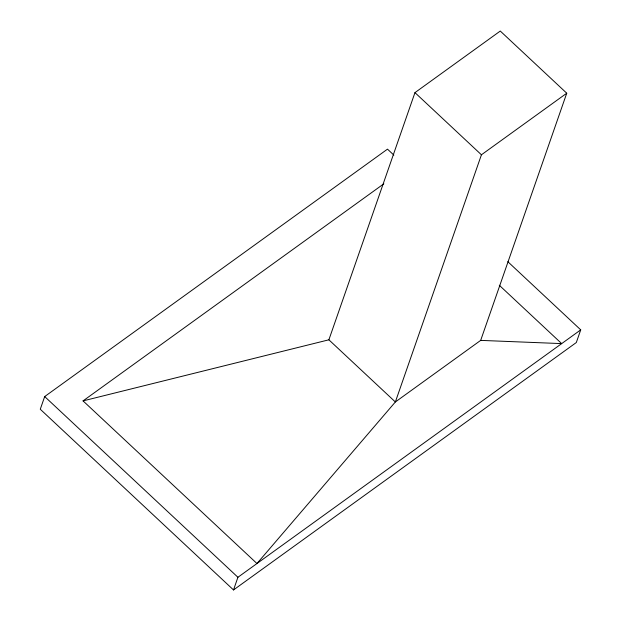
<?xml version="1.0" encoding="UTF-8"?>
<svg xmlns="http://www.w3.org/2000/svg" width="621" height="621" viewBox="0 0 621 621"><rect width="100%" height="100%" fill="white"/><g stroke="black" fill="none" stroke-linecap="round" stroke-linejoin="round"><path stroke-width="0.93" d="M393.861 155.11L387.488 149.149L44.689 396.563L40.272 409.239L233.512 589.95L576.311 342.536L580.728 329.86L507.823 261.682M233.512 589.95L237.921 577.274L580.728 329.86M83.059 400.887L328.882 339.803L414.96 92.63L500.278 31.05L566.748 93.212L480.677 340.386L395.36 401.966L256.97 563.526L83.059 400.887L383.84 183.8M566.748 93.212L481.43 154.792L395.36 401.966L328.882 339.803M480.677 340.386L561.679 343.607L499.3 285.264M414.96 92.63L481.43 154.792M44.689 396.563L237.921 577.274"/></g></svg>
